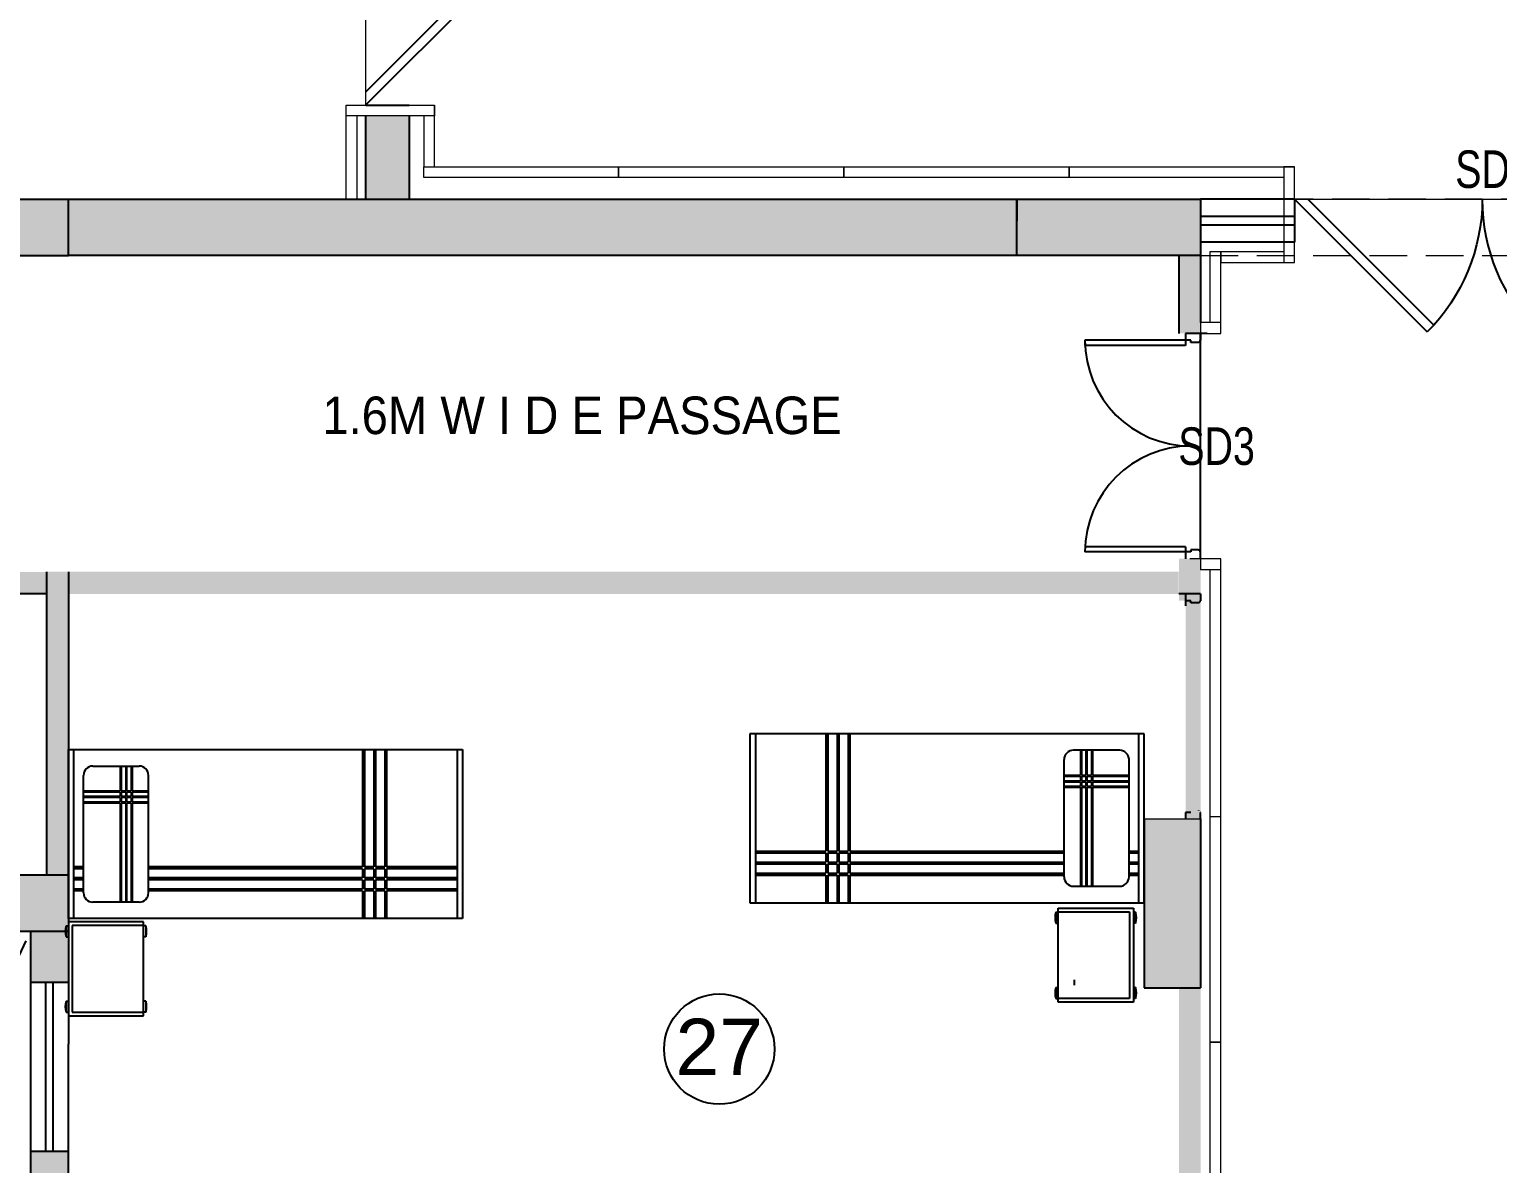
# Model space of a CAD drawing. Extents: x 11034434 to 11724204, y -4674497 to -3911811.
# Drawn here: x 11291213 to 11299033, y -4624148 to -4618108 of the extents above; entities that cross this region are included whole.
import ezdxf

# ---------------------------------------------------------------- set-up
doc = ezdxf.new("R2010")
doc.units = 0
doc.header["$MEASUREMENT"] = 0
for name, pattern in [('CENTER', [0]), ('DASHED2', [0.375, 0.25, -0.125]), ('HIDDEN', [0.375, 0.25, -0.125])]:
    doc.linetypes.add(name, pattern=pattern)
doc.layers.get('0').update_dxf_attribs({"color": 251, "linetype": 'CONTINUOUS'})
doc.layers.add('0.0', color=251, linetype='CONTINUOUS', lineweight=0)
doc.layers.add('WALL PANEL', color=7, linetype='CONTINUOUS', lineweight=15)
for name, color, linetype in [('BEAM', 251, 'CONTINUOUS'), ('HATCH', 251, 'CONTINUOUS'), ('HS', 251, 'CONTINUOUS'), ('SECTION', 251, 'CONTINUOUS')]:
    doc.layers.add(name, color=color, linetype=linetype)
doc.styles.add('ARIAL', font='arial.ttf', dxfattribs={"width": 0.75})
doc.styles.get("Standard").update_dxf_attribs({"font": 'arial.ttf'})

msp = doc.modelspace()

# ---------------------------------------------------------------- hatches: boundary and pattern name
at = {"ltscale": 500}
for points in [[(11286630.7, -4619012), (11297450.7, -4619012), (11297450.7, -4619312), (11286630.7, -4619312)], [(11291305.7, -4621112), (11290005.7, -4621112), (11290005.7, -4620997), (11291420.7, -4620997), (11291420.7, -4622612), (11291305.7, -4622612)], [(11291420.7, -4620996.2), (11291305.7, -4620996.2), (11291305.7, -4622612), (11291420.7, -4622612)], [(11291305.7, -4620996.2), (11297333.8, -4620996.2), (11297333.8, -4621114.8), (11291305.7, -4621114.8)], [(11291305.7, -4621112), (11291305.7, -4621112), (11291305.7, -4620997), (11291420.7, -4620997), (11291420.7, -4622612), (11291305.7, -4622612)], [(11297335.7, -4621150.4), (11297450.7, -4621150.4), (11297451, -4620927), (11297336, -4620927), (11297335.7, -4620927), (11297335.7, -4620927)], [(11297370.7, -4622314.4), (11297450.7, -4622314.4), (11297450.7, -4621150.3), (11297370.7, -4621150.3)], [(11297335.7, -4625277), (11297335.7, -4625842), (11297450.7, -4625842), (11297450.7, -4623212), (11297335.7, -4623212)]]:
    msp.add_hatch(color=256, dxfattribs=at).paths.add_polyline_path(points)
h = msp.add_hatch(color=256, dxfattribs=at)
h.paths.add_polyline_path([(11297450.7, -4619727), (11297335.7, -4619727), (11297335.7, -4619698.4), (11297335.7, -4619727), (11297450.7, -4619727)], flags=17)
h.paths.add_polyline_path([(11297335.7, -4619727), (11297450.7, -4619727), (11297450.7, -4619312), (11297335.7, -4619312)])
at = {"layer": 'HATCH', "ltscale": 500}
h = msp.add_hatch(color=251, dxfattribs=at)
h.dxf.hatch_style = 1
h.paths.add_polyline_path([(11284390.7, -4648802), (11284690.7, -4648802), (11284690.7, -4649702), (11284390.7, -4649702)])
h.paths.add_polyline_path([(11327800.7, -4652667), (11328700.7, -4652667), (11328700.7, -4652967), (11327800.7, -4652967)])
h.paths.add_polyline_path([(11302215.7, -4658732), (11302515.7, -4658732), (11302515.7, -4659632), (11302215.7, -4659632)])
h.paths.add_polyline_path([(11324600.7, -4658732), (11325200.7, -4658732), (11325200.7, -4659032), (11324600.7, -4659032)])
h.paths.add_polyline_path([(11280960.7, -4640612), (11281710.7, -4640612), (11281710.7, -4640912), (11280960.7, -4640912)])
h.paths.add_polyline_path([(11280960.7, -4644142), (11281860.7, -4644142), (11281860.7, -4644442), (11280960.7, -4644442)])
h.paths.add_polyline_path([(11317942.4, -4658632), (11318770.7, -4658632), (11318770.7, -4658932), (11317942.4, -4658932)])
h.paths.add_polyline_path([(11294185.7, -4658032), (11294485.7, -4658032), (11294485.7, -4658932), (11294185.7, -4658932)])
h.paths.add_polyline_path([(11288015.7, -4658182), (11288315.7, -4658182), (11288315.7, -4658932), (11288015.7, -4658932)])
h.paths.add_polyline_path([(11287690.7, -4658957), (11287990.7, -4658957), (11287990.7, -4659707), (11287690.7, -4659707)])
h.paths.add_polyline_path([(11280960.7, -4629742), (11281710.7, -4629742), (11281710.7, -4630042), (11280960.7, -4630042)])
h.paths.add_polyline_path([(11327800.7, -4629742), (11328700.7, -4629742), (11328700.7, -4630042), (11327800.7, -4630042)])
h.paths.add_polyline_path([(11280860.7, -4648802), (11281160.7, -4648802), (11281160.7, -4649702), (11280860.7, -4649702)])
h.paths.add_polyline_path([(11287690.7, -4658182), (11287990.7, -4658182), (11287990.7, -4658932), (11287690.7, -4658932)])
h.paths.add_polyline_path([(11327700.7, -4616012), (11328000.7, -4616012), (11328000.7, -4615033.7), (11327700.7, -4615033.7)])
h.paths.add_polyline_path([(11280960.7, -4637012), (11281710.7, -4637012), (11281710.7, -4637312), (11280960.7, -4637312)])
h.paths.add_polyline_path([(11309415.7, -4658732), (11309715.7, -4658732), (11309715.7, -4659632), (11309415.7, -4659632)])
h.paths.add_polyline_path([(11327800.7, -4609782), (11328700.7, -4609782), (11328700.7, -4610082), (11327800.7, -4610082)])
h.paths.add_polyline_path([(11327800.7, -4626142), (11328700.7, -4626142), (11328700.7, -4626442), (11327800.7, -4626442)])
h.paths.add_polyline_path([(11280960.7, -4633412), (11281710.7, -4633412), (11281710.7, -4633712), (11280960.7, -4633712)])
h.paths.add_polyline_path([(11313015.7, -4652702), (11313315.7, -4652702), (11313315.7, -4653602), (11313015.7, -4653602)])
h.paths.add_polyline_path([(11327800.7, -4633412), (11328700.7, -4633412), (11328700.7, -4633712), (11327800.7, -4633712)])
h.paths.add_polyline_path([(11286005.7, -4619012), (11286305.7, -4619012), (11286305.7, -4619612), (11286005.7, -4619612)])
h.paths.add_polyline_path([(11280960.7, -4619012), (11281860.7, -4619012), (11281860.7, -4619312), (11280960.7, -4619312)])
h.paths.add_polyline_path([(11327800.7, -4619012), (11328600.7, -4619012), (11328600.7, -4619312), (11327800.7, -4619312)])
h.paths.add_polyline_path([(11324600.7, -4647742), (11325299.6, -4647742), (11325299.6, -4648042), (11324600.7, -4648042)])
h.paths.add_polyline_path([(11321770.7, -4658632), (11322598.9, -4658632), (11322598.9, -4658932), (11321770.7, -4658932)])
h.paths.add_polyline_path([(11327800.7, -4640612), (11328700.7, -4640612), (11328700.7, -4640912), (11327800.7, -4640912)])
h.paths.add_polyline_path([(11286005.7, -4615412), (11286305.7, -4615412), (11286305.7, -4616012), (11286005.7, -4616012)])
h.paths.add_polyline_path([(11286330.7, -4615412), (11286630.7, -4615412), (11286630.7, -4616012), (11286330.7, -4616012)])
h.paths.add_polyline_path([(11282340.7, -4615112), (11282640.7, -4615112), (11282640.7, -4616012), (11282340.7, -4616012)])
h.paths.add_polyline_path([(11327800.7, -4658632), (11328700.7, -4658632), (11328700.7, -4658932), (11327800.7, -4658932)])
h.paths.add_polyline_path([(11300450.7, -4607482), (11300750.7, -4607482), (11300750.7, -4608382), (11300450.7, -4608382)])
h.paths.add_polyline_path([(11306480.7, -4607482), (11306780.7, -4607482), (11306780.7, -4608382), (11306480.7, -4608382)])
h.paths.add_polyline_path([(11284390.7, -4658182), (11284690.7, -4658182), (11284690.7, -4658932), (11284390.7, -4658932)])
h.paths.add_polyline_path([(11286330.7, -4619012), (11286630.7, -4619012), (11286630.7, -4619612), (11286330.7, -4619612)])
h.paths.add_polyline_path([(11297150.7, -4607482), (11297450.7, -4607482), (11297450.7, -4608382), (11297150.7, -4608382)])
h.paths.add_polyline_path([(11282340.7, -4609232), (11282640.7, -4609232), (11282640.7, -4609982), (11282340.7, -4609982)])
h.paths.add_polyline_path([(11286005.7, -4622612), (11286305.7, -4622612), (11286305.7, -4623212), (11286005.7, -4623212)])
h.paths.add_polyline_path([(11286330.7, -4623212), (11286630.7, -4623212), (11286630.7, -4622612), (11286330.7, -4622612)])
h.paths.add_polyline_path([(11284390.7, -4643692), (11284690.7, -4643692), (11284690.7, -4644442), (11284390.7, -4644442)])
h.paths.add_polyline_path([(11286005.7, -4609232), (11286305.7, -4609232), (11286305.7, -4609982), (11286005.7, -4609982)])
h.paths.add_polyline_path([(11283940.7, -4658957), (11284690.7, -4658957), (11284690.7, -4659257), (11283940.7, -4659257)])
h.paths.add_polyline_path([(11313015.7, -4658732), (11313315.7, -4658732), (11313315.7, -4659632), (11313015.7, -4659632)])
h.paths.add_polyline_path([(11284390.7, -4652702), (11284690.7, -4652702), (11284690.7, -4653452), (11284390.7, -4653452)])
h.paths.add_polyline_path([(11305815.7, -4658732), (11306115.7, -4658732), (11306115.7, -4659632), (11305815.7, -4659632)])
h.paths.add_polyline_path([(11327800.7, -4622612), (11328700.7, -4622612), (11328700.7, -4622912), (11327800.7, -4622912)])
h.paths.add_polyline_path([(11280960.7, -4626142), (11281710.7, -4626142), (11281710.7, -4626442), (11280960.7, -4626442)])
h.paths.add_polyline_path([(11321770.7, -4658957), (11322370.7, -4658957), (11322370.7, -4659257), (11321770.7, -4659257)])
h.paths.add_polyline_path([(11280685.7, -4658957), (11281435.7, -4658957), (11281435.7, -4659257), (11280685.7, -4659257)])
h.paths.add_polyline_path([(11318170.7, -4658957), (11318770.7, -4658957), (11318770.7, -4659257), (11318170.7, -4659257)])
h.paths.add_polyline_path([(11281860.7, -4622612), (11280960.7, -4622612), (11280960.7, -4622912), (11281860.7, -4622912)])
h.paths.add_polyline_path([(11294185.7, -4652702), (11294485.7, -4652702), (11294485.7, -4653602), (11294185.7, -4653602)])
h.paths.add_polyline_path([(11298615.7, -4658732), (11298915.7, -4658732), (11298915.7, -4659632), (11298615.7, -4659632)])
h.paths.add_polyline_path([(11318470.7, -4652702), (11318770.7, -4652702), (11318770.7, -4653602), (11318470.7, -4653602)])
h.paths.add_polyline_path([(11327800.7, -4644142), (11328700.7, -4644142), (11328700.7, -4644442), (11327800.7, -4644442)])
h.paths.add_polyline_path([(11327800.7, -4649402), (11328778.9, -4649402), (11328778.9, -4649702), (11327800.7, -4649702)])
h.paths.add_polyline_path([(11288760.7, -4609082), (11289060.7, -4609082), (11289060.7, -4609982), (11288760.7, -4609982)])
edge = h.paths.add_edge_path()
edge.add_line((11309265.7, -4609082), (11309265.7, -4609982))
edge.add_line((11321770.7, -4649702), (11322748.9, -4649702))
edge.add_line((11287690.7, -4643692), (11287690.7, -4644442))
edge.add_line((11309565.7, -4616012), (11309565.7, -4615112))
edge.add_line((11287990.7, -4653452), (11287990.7, -4652702))
edge.add_line((11288015.7, -4652702), (11288015.7, -4653452))
h.paths.add_polyline_path([(11306480.7, -4649402), (11307380.7, -4649402), (11307380.7, -4649702), (11306480.7, -4649702)], flags=17)
h.paths.add_polyline_path([(11291120.7, -4648802), (11291420.7, -4648802), (11291420.7, -4649702), (11291120.7, -4649702)], flags=17)
h.paths.add_polyline_path([(11288015.7, -4648952), (11288315.7, -4648952), (11288315.7, -4649702), (11288015.7, -4649702)], flags=17)
h.paths.add_polyline_path([(11288015.7, -4652702), (11288315.7, -4652702), (11288315.7, -4653452), (11288015.7, -4653452)], flags=17)
h.paths.add_polyline_path([(11296472.4, -4649402), (11297450.7, -4649402), (11297450.7, -4649702), (11296472.4, -4649702)], flags=17)
h.paths.add_polyline_path([(11298276.5, -4652702), (11299254.8, -4652702), (11299254.8, -4653002), (11298276.5, -4653002)], flags=17)
h.paths.add_polyline_path([(11311840.7, -4649402), (11312740.7, -4649402), (11312740.7, -4649702), (11311840.7, -4649702)], flags=17)
h.paths.add_polyline_path([(11300450.7, -4649402), (11301428.9, -4649402), (11301428.9, -4649702), (11300450.7, -4649702)], flags=17)
h.paths.add_polyline_path([(11317870.7, -4649402), (11318770.7, -4649402), (11318770.7, -4649702), (11317870.7, -4649702)], flags=17)
h.paths.add_polyline_path([(11287690.7, -4648952), (11287990.7, -4648952), (11287990.7, -4649702), (11287690.7, -4649702)], flags=17)
h.paths.add_polyline_path([(11287690.7, -4652702), (11287990.7, -4652702), (11287990.7, -4653452), (11287690.7, -4653452)], flags=17)
h.paths.add_polyline_path([(11311840.7, -4622612), (11312740.7, -4622612), (11312740.7, -4622912), (11311840.7, -4622912)], flags=17)
h.paths.add_polyline_path([(11306480.7, -4615412), (11306780.7, -4615412), (11306780.7, -4616012), (11306480.7, -4616012)], flags=16)
h.paths.add_polyline_path([(11306480.7, -4629742), (11307380.7, -4629742), (11307380.7, -4630042), (11306480.7, -4630042)], flags=17)
h.paths.add_polyline_path([(11303250.7, -4613552), (11303850.7, -4613552), (11303850.7, -4613852), (11303250.7, -4613852)], flags=17)
h.paths.add_polyline_path([(11303250.7, -4615712), (11303850.7, -4615712), (11303850.7, -4616012), (11303250.7, -4616012)], flags=16)
h.paths.add_polyline_path([(11311840.7, -4644142), (11312740.7, -4644142), (11312740.7, -4644442), (11311840.7, -4644442)], flags=17)
h.paths.add_polyline_path([(11287690.7, -4643692), (11287990.7, -4643692), (11287990.7, -4644442), (11287690.7, -4644442)], flags=17)
h.paths.add_polyline_path([(11297450.7, -4633712), (11296550.7, -4633712), (11296550.7, -4633412), (11297450.7, -4633412)], flags=17)
h.paths.add_polyline_path([(11290520.7, -4640612), (11291420.7, -4640612), (11291420.7, -4640912), (11290520.7, -4640912)], flags=17)
h.paths.add_polyline_path([(11297150.7, -4643842), (11297450.7, -4643842), (11297450.7, -4644742), (11297150.7, -4644742)], flags=17)
h.paths.add_polyline_path([(11290520.7, -4644142), (11291420.7, -4644142), (11291420.7, -4644442), (11290520.7, -4644442)], flags=17)
h.paths.add_polyline_path([(11306480.7, -4640612), (11307380.7, -4640612), (11307380.7, -4640912), (11306480.7, -4640912)], flags=17)
h.paths.add_polyline_path([(11288015.7, -4643692), (11288315.7, -4643692), (11288315.7, -4644442), (11288015.7, -4644442)], flags=17)
h.paths.add_polyline_path([(11290520.7, -4637012), (11291420.7, -4637012), (11291420.7, -4637312), (11290520.7, -4637312)], flags=17)
h.paths.add_polyline_path([(11311840.7, -4626142), (11312740.7, -4626142), (11312740.7, -4626442), (11311840.7, -4626442)], flags=17)
h.paths.add_polyline_path([(11311840.7, -4637012), (11312740.7, -4637012), (11312740.7, -4637312), (11311840.7, -4637312)], flags=17)
h.paths.add_polyline_path([(11311840.7, -4633412), (11312740.7, -4633412), (11312740.7, -4633712), (11311840.7, -4633712)], flags=17)
h.paths.add_polyline_path([(11315340.7, -4647742), (11315940.7, -4647742), (11315940.7, -4648042), (11315340.7, -4648042)], flags=17)
h.paths.add_polyline_path([(11321770.7, -4629742), (11322670.7, -4629742), (11322670.7, -4630042), (11321770.7, -4630042)], flags=17)
h.paths.add_polyline_path([(11317870.7, -4629742), (11318770.7, -4629742), (11318770.7, -4630042), (11317870.7, -4630042)], flags=17)
h.paths.add_polyline_path([(11300450.7, -4636712), (11300750.7, -4636712), (11300750.7, -4637612), (11300450.7, -4637612)], flags=17)
h.paths.add_polyline_path([(11306480.7, -4637012), (11307380.7, -4637012), (11307380.7, -4637312), (11306480.7, -4637312)], flags=17)
h.paths.add_polyline_path([(11321770.7, -4649402), (11322748.9, -4649402), (11322748.9, -4649702), (11321770.7, -4649702)], flags=17)
h.paths.add_polyline_path([(11297150.7, -4636712), (11297450.7, -4636712), (11297450.7, -4637612), (11297150.7, -4637612)], flags=17)
h.paths.add_polyline_path([(11318470.7, -4636712), (11318770.7, -4636712), (11318770.7, -4637612), (11318470.7, -4637612)], flags=17)
h.paths.add_polyline_path([(11300450.7, -4629742), (11301350.7, -4629742), (11301350.7, -4630042), (11300450.7, -4630042)], flags=17)
h.paths.add_polyline_path([(11313568.2, -4615712), (11314468.2, -4615712), (11314468.2, -4616012), (11313568.2, -4616012)], flags=17)
h.paths.add_polyline_path([(11317870.7, -4615712), (11318770.7, -4615712), (11318770.7, -4616012), (11317870.7, -4616012)], flags=17)
h.paths.add_polyline_path([(11321770.7, -4615712), (11322670.7, -4615712), (11322670.7, -4616012), (11321770.7, -4616012)], flags=17)
h.paths.add_polyline_path([(11306480.7, -4633412), (11307380.7, -4633412), (11307380.7, -4633712), (11306480.7, -4633712)], flags=17)
h.paths.add_polyline_path([(11300450.7, -4633412), (11301350.7, -4633412), (11301350.7, -4633712), (11300450.7, -4633712)], flags=17)
h.paths.add_polyline_path([(11294020.7, -4647742), (11294620.7, -4647742), (11294620.7, -4648042), (11294020.7, -4648042)], flags=17)
h.paths.add_polyline_path([(11306480.7, -4622612), (11307380.7, -4622612), (11307380.7, -4622912), (11306480.7, -4622912)], flags=17)
h.paths.add_polyline_path([(11290520.7, -4633412), (11291420.7, -4633412), (11291420.7, -4633712), (11290520.7, -4633712)], flags=17)
h.paths.add_polyline_path([(11321770.7, -4633412), (11322670.7, -4633412), (11322670.7, -4633712), (11321770.7, -4633712)], flags=17)
h.paths.add_polyline_path([(11317870.7, -4633412), (11318770.7, -4633412), (11318770.7, -4633712), (11317870.7, -4633712)], flags=17)
h.paths.add_polyline_path([(11321770.7, -4636712), (11322070.7, -4636712), (11322070.7, -4637612), (11321770.7, -4637612)], flags=17)
h.paths.add_polyline_path([(11300450.7, -4640312), (11300750.7, -4640312), (11300750.7, -4641212), (11300450.7, -4641212)], flags=17)
h.paths.add_polyline_path([(11321770.7, -4643842), (11322070.7, -4643842), (11322070.7, -4644742), (11321770.7, -4644742)], flags=17)
h.paths.add_polyline_path([(11306480.7, -4626142), (11307380.7, -4626142), (11307380.7, -4626442), (11306480.7, -4626442)], flags=17)
h.paths.add_polyline_path([(11318470.7, -4625842), (11318770.7, -4625842), (11318770.7, -4626742), (11318470.7, -4626742)], flags=17)
h.paths.add_polyline_path([(11321770.7, -4625842), (11322070.7, -4625842), (11322070.7, -4626742), (11321770.7, -4626742)], flags=17)
h.paths.add_polyline_path([(11296550.7, -4629742), (11297450.7, -4629742), (11297450.7, -4630042), (11296550.7, -4630042)], flags=17)
h.paths.add_polyline_path([(11311645.4, -4629741.8), (11312740.7, -4629742), (11312740.7, -4630042), (11311645.4, -4630041.8)], flags=17)
h.paths.add_polyline_path([(11290520.7, -4629742), (11291420.7, -4629742), (11291420.7, -4630042), (11290520.7, -4630042)], flags=17)
h.paths.add_polyline_path([(11305476.5, -4652702), (11306454.8, -4652702), (11306454.8, -4653002), (11305476.5, -4653002)], flags=17)
h.paths.add_polyline_path([(11297150.7, -4640312), (11297450.7, -4640312), (11297450.7, -4641212), (11297150.7, -4641212)], flags=17)
h.paths.add_polyline_path([(11293005.7, -4609982), (11293305.7, -4609982), (11293305.7, -4609182), (11293005.7, -4609182)], flags=17)
h.paths.add_polyline_path([(11321770.7, -4622312), (11322070.7, -4622312), (11322070.7, -4623212), (11321770.7, -4623212)], flags=17)
h.paths.add_polyline_path([(11297150.7, -4612952), (11297450.7, -4612952), (11297450.7, -4613852), (11297150.7, -4613852)], flags=17)
h.paths.add_polyline_path([(11311840.7, -4619012), (11312740.7, -4619012), (11312740.7, -4619312), (11311840.7, -4619312)], flags=17)
h.paths.add_polyline_path([(11306480.7, -4612952), (11306780.7, -4612952), (11306780.7, -4613852), (11306480.7, -4613852)], flags=17)
h.paths.add_polyline_path([(11293005.7, -4615112), (11293305.7, -4615112), (11293305.7, -4616012), (11293005.7, -4616012)], flags=17)
h.paths.add_polyline_path([(11309265.7, -4615112), (11309565.7, -4615112), (11309565.7, -4616012), (11309265.7, -4616012)], flags=16)
h.paths.add_polyline_path([(11290520.7, -4619012), (11291420.7, -4619012), (11291420.7, -4619312), (11290520.7, -4619312)], flags=17)
h.paths.add_polyline_path([(11300450.7, -4619012), (11301095.7, -4619012), (11301095.7, -4619312), (11300450.7, -4619312)], flags=17)
h.paths.add_polyline_path([(11288760.7, -4615112), (11289060.7, -4615112), (11289060.7, -4616012), (11288760.7, -4616012)], flags=17)
h.paths.add_polyline_path([(11318470.7, -4609082), (11318770.7, -4609082), (11318770.7, -4609982), (11318470.7, -4609982)], flags=17)
h.paths.add_polyline_path([(11297150.7, -4615112), (11297450.7, -4615112), (11297450.7, -4616012), (11297150.7, -4616012)], flags=17)
h.paths.add_polyline_path([(11313868.2, -4609082), (11314168.2, -4609082), (11314168.2, -4609982), (11313868.2, -4609982)], flags=17)
h.paths.add_polyline_path([(11321770.7, -4619012), (11322670.7, -4619012), (11322670.7, -4619312), (11321770.7, -4619312)], flags=17)
h.paths.add_polyline_path([(11297150.7, -4625842), (11297450.7, -4625842), (11297450.7, -4626742), (11297150.7, -4626742)], flags=17)
h.paths.add_polyline_path([(11290520.7, -4622612), (11291420.7, -4622612), (11291420.7, -4622912), (11290520.7, -4622912)], flags=17)
h.paths.add_polyline_path([(11309265.7, -4609082), (11309565.7, -4609082), (11309565.7, -4609982), (11309265.7, -4609982)], flags=17)
h.paths.add_polyline_path([(11317870.7, -4619012), (11318770.7, -4619012), (11318770.7, -4619312), (11317870.7, -4619312)], flags=17)
h.paths.add_polyline_path([(11321770.7, -4609082), (11322070.7, -4609082), (11322070.7, -4609982), (11321770.7, -4609982)], flags=17)
h.paths.add_polyline_path([(11309076.5, -4652702), (11310054.8, -4652702), (11310054.8, -4653002), (11309076.5, -4653002)], flags=17)
h.paths.add_polyline_path([(11306480.7, -4619012), (11307380.7, -4619012), (11307380.7, -4619312), (11306480.7, -4619312)], flags=17)
h.paths.add_polyline_path([(11306480.7, -4644142), (11307380.7, -4644142), (11307380.7, -4644442), (11306480.7, -4644442)], flags=17)
h.paths.add_polyline_path([(11300450.7, -4622312), (11300750.7, -4622312), (11300750.7, -4623212), (11300450.7, -4623212)], flags=17)
h.paths.add_polyline_path([(11311840.7, -4640612), (11312740.7, -4640612), (11312740.7, -4640912), (11311840.7, -4640912)], flags=17)
h.paths.add_polyline_path([(11297150.7, -4623212), (11297450.7, -4623212), (11297450.7, -4622314.4), (11297150.7, -4622314.4)], flags=17)
h.paths.add_polyline_path([(11318470.7, -4640312), (11318770.7, -4640312), (11318770.7, -4641212), (11318470.7, -4641212)], flags=17)
h.paths.add_polyline_path([(11300450.7, -4643842), (11300750.7, -4643842), (11300750.7, -4644742), (11300450.7, -4644742)], flags=17)
h.paths.add_polyline_path([(11321770.7, -4640312), (11322070.7, -4640312), (11322070.7, -4641212), (11321770.7, -4641212)], flags=17)
h.paths.add_polyline_path([(11296472.4, -4619012), (11297450.7, -4619012), (11297450.7, -4619312), (11296472.4, -4619312)], flags=17)
h.paths.add_polyline_path([(11318470.7, -4643842), (11318770.7, -4643842), (11318770.7, -4644742), (11318470.7, -4644742)], flags=17)
h.paths.add_polyline_path([(11300450.7, -4625842), (11300750.7, -4625842), (11300750.7, -4626742), (11300450.7, -4626742)], flags=17)
h.paths.add_polyline_path([(11290520.7, -4626142), (11291420.7, -4626142), (11291420.7, -4626442), (11290520.7, -4626442)], flags=17)
h.paths.add_polyline_path([(11318470.7, -4622312), (11318770.7, -4622312), (11318770.7, -4623212), (11318470.7, -4623212)], flags=17)
h.paths.add_polyline_path([(11322070.7, -4652759.1), (11321770.7, -4652759.1), (11321770.7, -4653680.2), (11322070.7, -4653680.2)])
at = {"layer": 'HS', "linetype": 'CENTER', "ltscale": 500, "true_color": 0x636466}
h = msp.add_hatch(color=251, dxfattribs=at)
h.dxf.hatch_style = 1
h.paths.add_polyline_path([(11293005.7, -4616012), (11293005.7, -4616454.8), (11293235.7, -4616454.8), (11293235.7, -4616012), (11293005.7, -4616012)])
h.paths.add_polyline_path([(11293235.7, -4618569.1), (11293005.7, -4618569.1), (11293005.7, -4619012), (11293235.7, -4619012), (11293235.7, -4618569.1)])
at = {"layer": 'HS', "lineweight": -3, "ltscale": 500}
h = msp.add_hatch(color=256, dxfattribs=at)
h.dxf.hatch_style = 1
h.paths.add_polyline_path([(11291220.7, -4628403), (11291420.7, -4628403), (11291420.7, -4627651), (11291220.7, -4627651)])
h.paths.add_polyline_path([(11291420.7, -4625725.5), (11291420.7, -4624083.5), (11291220.7, -4624083.5), (11291220.7, -4625725.5)])
h.paths.add_polyline_path([(11291220.7, -4629742), (11291220.7, -4629303), (11291420.7, -4629303), (11291420.7, -4629742)])
h.paths.add_polyline_path([(11291220.7, -4626142), (11291220.7, -4625725.5), (11291420.7, -4625725.5), (11291420.7, -4626142)])
h.paths.add_polyline_path([(11291220.7, -4626442), (11291220.7, -4627651), (11291420.7, -4627651), (11291420.7, -4626442)])
h.paths.add_polyline_path([(11291220.7, -4622912), (11291220.7, -4623183.5), (11291420.7, -4623183.5), (11291420.7, -4622912)])

# ---------------------------------------------------------------- linework, layer by layer
at = {"lineweight": 25}
for p, q in [((11293004.8, -4618440.4), (11293674.8, -4617770.4)), ((11293003.9, -4618512), (11293711, -4617804.9)), ((11286330.7, -4619012), (11296472.4, -4619012)), ((11291420.7, -4619312), (11291420.7, -4619012)), ((11296472.4, -4619012), (11296472.4, -4619127)), ((11297950.7, -4619012), (11297450.7, -4619012)), ((11297950.7, -4619012), (11297950.7, -4619242)), ((11297950.7, -4619012), (11298657.8, -4619719.1)), ((11298022.2, -4619012.8), (11298692.2, -4619682.8)), ((11297950.7, -4619104), (11297450.7, -4619104)), ((11297950.7, -4619150), (11297450.7, -4619150)), ((11297950.7, -4619242), (11297450.7, -4619242)), ((11286630.7, -4619312), (11291420.7, -4619312)), ((11297335.7, -4619312), (11297335.7, -4619727)), ((11297450.7, -4619312), (11297450.7, -4619669.8)), ((11297485.7, -4619727), (11297370.7, -4619727)), ((11297370.7, -4619727), (11297370.7, -4619791)), ((11297450.7, -4619727), (11297450.7, -4619763)), ((11297450.7, -4620927), (11297450.7, -4619727)), ((11297398.7, -4619763), (11296834.7, -4619763)), ((11296834.7, -4619763), (11296834.7, -4619791)), ((11297370.7, -4619791), (11296834.7, -4619791)), ((11297398.7, -4619775), (11297398.7, -4619763)), ((11297438.7, -4619775), (11297398.7, -4619775)), ((11297438.7, -4619775), (11297438.7, -4619773)), ((11297450.7, -4619763), (11297448.7, -4619763)), ((11297370.7, -4620863), (11296834.7, -4620863)), ((11297398.7, -4620891), (11296834.7, -4620891)), ((11297370.7, -4620863), (11297370.7, -4620927)), ((11297398.7, -4620879), (11297398.7, -4620891)), ((11297438.7, -4620879), (11297398.7, -4620879)), ((11297438.7, -4620879), (11297438.7, -4620881)), ((11297450.7, -4620891), (11297448.7, -4620891)), ((11297450.7, -4620927), (11297450.7, -4620891)), ((11291305.7, -4622612), (11291305.7, -4620996.2)), ((11291420.7, -4620996.2), (11291420.7, -4623512)), ((11289997.1, -4621113.5), (11291305.7, -4621112)), ((11297450.7, -4621114.4), (11297335.7, -4621114.4)), ((11297370.7, -4621114.4), (11297370.7, -4621178.4)), ((11297398.7, -4621150.4), (11297370.7, -4621150.4)), ((11297398.7, -4621162.4), (11297398.7, -4621150.4)), ((11297450.7, -4621150.4), (11297448.7, -4621150.4)), ((11297450.7, -4621114.4), (11297450.7, -4621150.4)), ((11297438.7, -4621162.4), (11297398.7, -4621162.4)), ((11297438.7, -4621162.4), (11297438.7, -4621160.4)), ((11297150.7, -4621859), (11295050.7, -4621859)), ((11295050.7, -4621859), (11295050.7, -4622759)), ((11295080.2, -4621859), (11295080.2, -4622759)), ((11297121.1, -4622759), (11297121.1, -4621859)), ((11297150.7, -4622759), (11297150.7, -4621859)), ((11291420.7, -4621943.4), (11293520.7, -4621943.4)), ((11291420.7, -4622843.4), (11291420.7, -4621943.4)), ((11291450.2, -4622843.4), (11291450.2, -4621943.4)), ((11293491.1, -4621943.4), (11293491.1, -4622843.4)), ((11293520.7, -4621943.4), (11293520.7, -4622843.4)), ((11296723.8, -4622621.7), (11296723.8, -4621996.3)), ((11297020.4, -4621947.1), (11296773, -4621947.1)), ((11297069.6, -4622621.7), (11297069.6, -4621996.3)), ((11291501.7, -4622706.1), (11291501.7, -4622080.7)), ((11291550.9, -4622031.5), (11291798.3, -4622031.5)), ((11291847.5, -4622706.1), (11291847.5, -4622080.7)), ((11297398.7, -4622278.4), (11297370.7, -4622278.4)), ((11297370.7, -4622278.4), (11297370.7, -4622314.4)), ((11297438.7, -4622266.4), (11297438.7, -4622268.4)), ((11297450.7, -4622278.4), (11297448.7, -4622278.4)), ((11297450.7, -4622314.4), (11297450.7, -4622278.4)), ((11291420.7, -4622612), (11288675.7, -4622612)), ((11296773, -4622670.9), (11297020.4, -4622670.9)), ((11291798.3, -4622755.3), (11291550.9, -4622755.3)), ((11295050.7, -4622759), (11297150.7, -4622759)), ((11296692.6, -4623287.8), (11296692.6, -4622787.8)), ((11296692.6, -4622787.8), (11297092.6, -4622787.8)), ((11297092.6, -4622787.8), (11297092.6, -4623287.8)), ((11293520.7, -4622843.4), (11291420.7, -4622843.4)), ((11291820.7, -4622860.9), (11291420.7, -4622860.9)), ((11291420.7, -4622860.9), (11291420.7, -4623360.9)), ((11291820.7, -4623360.9), (11291820.7, -4622860.9)), ((11296680.4, -4622808.9), (11296692.6, -4622808.9)), ((11296680.4, -4622808.9), (11296680.4, -4622868)), ((11296680.4, -4622868), (11296692.6, -4622868)), ((11296692.6, -4622807.5), (11297072.9, -4622807.5)), ((11297072.9, -4622807.5), (11297072.9, -4623268.1)), ((11297104.7, -4622808.9), (11297092.6, -4622808.9)), ((11297104.7, -4622868), (11297092.6, -4622868)), ((11297104.7, -4622808.9), (11297104.7, -4622868)), ((11291420.7, -4622912), (11289062.1, -4622912)), ((11291220.7, -4626142), (11291220.7, -4622912)), ((11291408.5, -4622881.9), (11291408.5, -4622941)), ((11291408.5, -4622881.9), (11291420.7, -4622881.9)), ((11291408.5, -4622941), (11291420.7, -4622941)), ((11291440.4, -4622880.6), (11291440.4, -4623341.2)), ((11291820.7, -4622880.6), (11291440.4, -4622880.6)), ((11291832.8, -4622881.9), (11291820.7, -4622881.9)), ((11291832.8, -4622941), (11291820.7, -4622941)), ((11291832.8, -4622881.9), (11291832.8, -4622941)), ((11291300.7, -4624048.5), (11291300.7, -4623183.5)), ((11291340.7, -4624048.5), (11291340.7, -4623183.5)), ((11296776.6, -4623170.2), (11296776.6, -4623198.2)), ((11296680.4, -4623209.9), (11296692.6, -4623209.9)), ((11296680.4, -4623209.9), (11296680.4, -4623269)), ((11297104.7, -4623209.9), (11297092.6, -4623209.9)), ((11297104.7, -4623209.9), (11297104.7, -4623269)), ((11291408.5, -4623283), (11291408.5, -4623342.1)), ((11291408.5, -4623283), (11291420.7, -4623283)), ((11291408.5, -4623342.1), (11291420.7, -4623342.1)), ((11291440.4, -4623341.2), (11291820.7, -4623341.2)), ((11291832.8, -4623283), (11291820.7, -4623283)), ((11291832.8, -4623342.1), (11291820.7, -4623342.1)), ((11291832.8, -4623283), (11291832.8, -4623342.1)), ((11296680.4, -4623269), (11296692.6, -4623269)), ((11297072.9, -4623268.1), (11296692.6, -4623268.1)), ((11297092.6, -4623287.8), (11296692.6, -4623287.8)), ((11297104.7, -4623269), (11297092.6, -4623269)), ((11291420.7, -4623360.9), (11291820.7, -4623360.9)), ((11291420.7, -4624048.5), (11291420.7, -4623536)), ((11291300.7, -4624083.5), (11291300.7, -4624048.5)), ((11291340.7, -4624083.5), (11291340.7, -4624048.5))]:
    msp.add_line(p, q, dxfattribs=at)
at = {"lineweight": 25, "ltscale": 500}
for p, q in [((11293005.7, -4618512), (11293235.7, -4618512)), ((11296472.4, -4619312), (11296472.4, -4619012)), ((11296472.4, -4619012), (11297450.7, -4619012)), ((11297450.7, -4619012), (11297450.7, -4619312)), ((11297450.7, -4619312), (11291420.7, -4619312)), ((11297150.7, -4622312), (11297150.7, -4623212)), ((11297450.7, -4622312), (11297450.7, -4623212)), ((11291420.7, -4623183.5), (11291220.7, -4623183.5)), ((11297150.7, -4623212), (11297450.7, -4623212)), ((11291420.7, -4626142), (11291420.7, -4623512)), ((11291420.7, -4624083.5), (11291220.7, -4624083.5))]:
    msp.add_line(p, q, dxfattribs=at)
at = {"lineweight": 25, "ltscale": 0.75}
for p, q in [((11295455.5, -4621859), (11295455.5, -4622483.4)), ((11295465.4, -4621859), (11295465.4, -4622483.4)), ((11295514.6, -4621859), (11295514.6, -4622483.4)), ((11295524.4, -4621859), (11295524.4, -4622483.4)), ((11295573.7, -4621859), (11295573.7, -4622483.4)), ((11295583.5, -4621859), (11295583.5, -4622483.4)), ((11292987.8, -4621943.4), (11292987.8, -4622567.8)), ((11292997.7, -4621943.4), (11292997.7, -4622567.8)), ((11293046.9, -4621943.4), (11293046.9, -4622567.8)), ((11293056.7, -4621943.4), (11293056.7, -4622567.8)), ((11293105.9, -4621943.4), (11293105.9, -4622567.8)), ((11293115.8, -4621943.4), (11293115.8, -4622567.8)), ((11296810.7, -4621947.1), (11296810.7, -4622079.9)), ((11296815.6, -4621947.1), (11296815.6, -4622079.9)), ((11296840.2, -4621947.1), (11296840.2, -4622079.9)), ((11296845.1, -4621947.1), (11296845.1, -4622079.9)), ((11296869.7, -4621947.1), (11296869.7, -4622079.9)), ((11296874.6, -4621947.1), (11296874.6, -4622079.9)), ((11291696.7, -4622031.5), (11291696.7, -4622164.3)), ((11291701.6, -4622031.5), (11291701.6, -4622164.3)), ((11291726.2, -4622031.5), (11291726.2, -4622164.3)), ((11291731.1, -4622031.5), (11291731.1, -4622164.3)), ((11291755.7, -4622031.5), (11291755.7, -4622164.3)), ((11291760.7, -4622031.5), (11291760.7, -4622164.3)), ((11296723.8, -4622079.9), (11296810.7, -4622079.9)), ((11296723.8, -4622084.8), (11296810.7, -4622084.8)), ((11296810.7, -4622084.8), (11296810.7, -4622109.4)), ((11296815.6, -4622079.9), (11296840.2, -4622079.9)), ((11296815.6, -4622084.8), (11296840.2, -4622084.8)), ((11296815.6, -4622084.8), (11296815.6, -4622109.4)), ((11296840.2, -4622084.8), (11296840.2, -4622109.4)), ((11296845.1, -4622079.9), (11296869.7, -4622079.9)), ((11296845.1, -4622084.8), (11296869.7, -4622084.8)), ((11296845.1, -4622084.8), (11296845.1, -4622109.4)), ((11296869.7, -4622084.8), (11296869.7, -4622109.4)), ((11296874.6, -4622079.9), (11297069.6, -4622079.9)), ((11296874.6, -4622084.8), (11297069.6, -4622084.8)), ((11296874.6, -4622084.8), (11296874.6, -4622109.4)), ((11291696.7, -4622164.3), (11291501.7, -4622164.3)), ((11291696.7, -4622169.2), (11291501.7, -4622169.2)), ((11291696.7, -4622169.2), (11291696.7, -4622193.8)), ((11291726.2, -4622164.3), (11291701.6, -4622164.3)), ((11291726.2, -4622169.2), (11291701.6, -4622169.2)), ((11291701.6, -4622169.2), (11291701.6, -4622193.8)), ((11291726.2, -4622169.2), (11291726.2, -4622193.8)), ((11291755.7, -4622164.3), (11291731.1, -4622164.3)), ((11291755.7, -4622169.2), (11291731.1, -4622169.2)), ((11291731.1, -4622169.2), (11291731.1, -4622193.8)), ((11291755.7, -4622169.2), (11291755.7, -4622193.8)), ((11291847.5, -4622164.3), (11291760.7, -4622164.3)), ((11291760.7, -4622169.2), (11291760.7, -4622193.8)), ((11291847.5, -4622169.2), (11291760.7, -4622169.2)), ((11296723.8, -4622109.4), (11296810.7, -4622109.4)), ((11296723.8, -4622114.3), (11296810.7, -4622114.3)), ((11296723.8, -4622138.9), (11296810.7, -4622138.9)), ((11296723.8, -4622143.9), (11296810.7, -4622143.9)), ((11296810.7, -4622114.3), (11296810.7, -4622138.9)), ((11296810.7, -4622143.9), (11296810.7, -4622670.9)), ((11296815.6, -4622109.4), (11296840.2, -4622109.4)), ((11296815.6, -4622114.3), (11296815.6, -4622138.9)), ((11296815.6, -4622114.3), (11296840.2, -4622114.3)), ((11296815.6, -4622138.9), (11296840.2, -4622138.9)), ((11296815.6, -4622143.9), (11296815.6, -4622670.9)), ((11296815.6, -4622143.9), (11296840.2, -4622143.9)), ((11296840.2, -4622114.3), (11296840.2, -4622138.9)), ((11296840.2, -4622143.9), (11296840.2, -4622670.9)), ((11296845.1, -4622109.4), (11296869.7, -4622109.4)), ((11296845.1, -4622114.3), (11296845.1, -4622138.9)), ((11296845.1, -4622114.3), (11296869.7, -4622114.3)), ((11296845.1, -4622138.9), (11296869.7, -4622138.9)), ((11296845.1, -4622143.9), (11296845.1, -4622670.9)), ((11296845.1, -4622143.9), (11296869.7, -4622143.9)), ((11296869.7, -4622114.3), (11296869.7, -4622138.9)), ((11296869.7, -4622143.9), (11296869.7, -4622670.9)), ((11296874.6, -4622109.4), (11297069.6, -4622109.4)), ((11296874.6, -4622114.3), (11297069.6, -4622114.3)), ((11296874.6, -4622114.3), (11296874.6, -4622138.9)), ((11296874.6, -4622138.9), (11297069.6, -4622138.9)), ((11296874.6, -4622143.9), (11297069.6, -4622143.9)), ((11296874.6, -4622143.9), (11296874.6, -4622670.9)), ((11291696.7, -4622193.8), (11291501.7, -4622193.8)), ((11291696.7, -4622198.7), (11291501.7, -4622198.7)), ((11291696.7, -4622223.3), (11291501.7, -4622223.3)), ((11291696.7, -4622228.2), (11291501.7, -4622228.2)), ((11291696.7, -4622198.7), (11291696.7, -4622223.3)), ((11291696.7, -4622228.2), (11291696.7, -4622755.3)), ((11291726.2, -4622193.8), (11291701.6, -4622193.8)), ((11291726.2, -4622198.7), (11291701.6, -4622198.7)), ((11291701.6, -4622198.7), (11291701.6, -4622223.3)), ((11291726.2, -4622223.3), (11291701.6, -4622223.3)), ((11291726.2, -4622228.2), (11291701.6, -4622228.2)), ((11291701.6, -4622228.2), (11291701.6, -4622755.3)), ((11291726.2, -4622198.7), (11291726.2, -4622223.3)), ((11291726.2, -4622228.2), (11291726.2, -4622755.3)), ((11291755.7, -4622193.8), (11291731.1, -4622193.8)), ((11291731.1, -4622198.7), (11291731.1, -4622223.3)), ((11291755.7, -4622198.7), (11291731.1, -4622198.7)), ((11291755.7, -4622223.3), (11291731.1, -4622223.3)), ((11291731.1, -4622228.2), (11291731.1, -4622755.3)), ((11291755.7, -4622228.2), (11291731.1, -4622228.2)), ((11291755.7, -4622198.7), (11291755.7, -4622223.3)), ((11291755.7, -4622228.2), (11291755.7, -4622755.3)), ((11291847.5, -4622193.8), (11291760.7, -4622193.8)), ((11291760.7, -4622198.7), (11291760.7, -4622223.3)), ((11291847.5, -4622198.7), (11291760.7, -4622198.7)), ((11291847.5, -4622223.3), (11291760.7, -4622223.3)), ((11291847.5, -4622228.2), (11291760.7, -4622228.2)), ((11291760.7, -4622228.2), (11291760.7, -4622755.3)), ((11295080.2, -4622483.4), (11295455.5, -4622483.4)), ((11295080.2, -4622493.3), (11295455.5, -4622493.3)), ((11295080.2, -4622542.5), (11295455.5, -4622542.5)), ((11295080.2, -4622552.3), (11295455.5, -4622552.3)), ((11295455.5, -4622493.3), (11295455.5, -4622542.5)), ((11295455.5, -4622552.3), (11295455.5, -4622601.5)), ((11295465.4, -4622483.4), (11295514.6, -4622483.4)), ((11295465.4, -4622493.3), (11295514.6, -4622493.3)), ((11295465.4, -4622493.3), (11295465.4, -4622542.5)), ((11295465.4, -4622542.5), (11295514.6, -4622542.5)), ((11295465.4, -4622552.3), (11295514.6, -4622552.3)), ((11295465.4, -4622552.3), (11295465.4, -4622601.5)), ((11295514.6, -4622493.3), (11295514.6, -4622542.5)), ((11295514.6, -4622552.3), (11295514.6, -4622601.5)), ((11295524.4, -4622483.4), (11295573.7, -4622483.4)), ((11295524.4, -4622493.3), (11295573.7, -4622493.3)), ((11295524.4, -4622493.3), (11295524.4, -4622542.5)), ((11295524.4, -4622542.5), (11295573.7, -4622542.5)), ((11295524.4, -4622552.3), (11295573.7, -4622552.3)), ((11295524.4, -4622552.3), (11295524.4, -4622601.5)), ((11295573.7, -4622493.3), (11295573.7, -4622542.5)), ((11295573.7, -4622552.3), (11295573.7, -4622601.5)), ((11295583.5, -4622483.4), (11296723.8, -4622483.4)), ((11295583.5, -4622493.3), (11296723.8, -4622493.3)), ((11295583.5, -4622493.3), (11295583.5, -4622542.5)), ((11295583.5, -4622542.5), (11296723.8, -4622542.5)), ((11295583.5, -4622552.3), (11296723.8, -4622552.3)), ((11295583.5, -4622552.3), (11295583.5, -4622601.5)), ((11297069.6, -4622483.4), (11297121.1, -4622483.4)), ((11297069.6, -4622493.3), (11297121.1, -4622493.3)), ((11297069.6, -4622542.5), (11297121.1, -4622542.5)), ((11297069.6, -4622552.3), (11297121.1, -4622552.3)), ((11291501.7, -4622567.8), (11291450.2, -4622567.8)), ((11291501.7, -4622577.6), (11291450.2, -4622577.6)), ((11291501.7, -4622626.8), (11291450.2, -4622626.8)), ((11291501.7, -4622636.7), (11291450.2, -4622636.7)), ((11292987.8, -4622567.8), (11291847.5, -4622567.8)), ((11292987.8, -4622577.6), (11291847.5, -4622577.6)), ((11292987.8, -4622626.8), (11291847.5, -4622626.8)), ((11292987.8, -4622636.7), (11291847.5, -4622636.7)), ((11292987.8, -4622577.6), (11292987.8, -4622626.8)), ((11292987.8, -4622636.7), (11292987.8, -4622685.9)), ((11293046.9, -4622567.8), (11292997.7, -4622567.8)), ((11293046.9, -4622577.6), (11292997.7, -4622577.6)), ((11292997.7, -4622577.6), (11292997.7, -4622626.8)), ((11293046.9, -4622626.8), (11292997.7, -4622626.8)), ((11293046.9, -4622636.7), (11292997.7, -4622636.7)), ((11292997.7, -4622636.7), (11292997.7, -4622685.9)), ((11293046.9, -4622577.6), (11293046.9, -4622626.8)), ((11293046.9, -4622636.7), (11293046.9, -4622685.9)), ((11293105.9, -4622567.8), (11293056.7, -4622567.8)), ((11293105.9, -4622577.6), (11293056.7, -4622577.6)), ((11293056.7, -4622577.6), (11293056.7, -4622626.8)), ((11293105.9, -4622626.8), (11293056.7, -4622626.8)), ((11293105.9, -4622636.7), (11293056.7, -4622636.7)), ((11293056.7, -4622636.7), (11293056.7, -4622685.9)), ((11293105.9, -4622577.6), (11293105.9, -4622626.8)), ((11293105.9, -4622636.7), (11293105.9, -4622685.9)), ((11293491.1, -4622567.8), (11293115.8, -4622567.8)), ((11293491.1, -4622577.6), (11293115.8, -4622577.6)), ((11293115.8, -4622577.6), (11293115.8, -4622626.8)), ((11293491.1, -4622626.8), (11293115.8, -4622626.8)), ((11293491.1, -4622636.7), (11293115.8, -4622636.7)), ((11293115.8, -4622636.7), (11293115.8, -4622685.9)), ((11295080.2, -4622601.5), (11295455.5, -4622601.5)), ((11295080.2, -4622611.4), (11295455.5, -4622611.4)), ((11295455.5, -4622611.4), (11295455.5, -4622759)), ((11295465.4, -4622601.5), (11295514.6, -4622601.5)), ((11295465.4, -4622611.4), (11295514.6, -4622611.4)), ((11295465.4, -4622611.4), (11295465.4, -4622759)), ((11295514.6, -4622611.4), (11295514.6, -4622759)), ((11295524.4, -4622601.5), (11295573.7, -4622601.5)), ((11295524.4, -4622611.4), (11295573.7, -4622611.4)), ((11295524.4, -4622611.4), (11295524.4, -4622759)), ((11295573.7, -4622611.4), (11295573.7, -4622759)), ((11295583.5, -4622601.5), (11296723.8, -4622601.5)), ((11295583.5, -4622611.4), (11296723.8, -4622611.4)), ((11295583.5, -4622611.4), (11295583.5, -4622759)), ((11297069.6, -4622601.5), (11297121.1, -4622601.5)), ((11297069.6, -4622611.4), (11297121.1, -4622611.4)), ((11291501.7, -4622685.9), (11291450.2, -4622685.9)), ((11291501.7, -4622695.7), (11291450.2, -4622695.7)), ((11292987.8, -4622685.9), (11291847.5, -4622685.9)), ((11292987.8, -4622695.7), (11291847.5, -4622695.7)), ((11292987.8, -4622695.7), (11292987.8, -4622843.4)), ((11293046.9, -4622685.9), (11292997.7, -4622685.9)), ((11293046.9, -4622695.7), (11292997.7, -4622695.7)), ((11292997.7, -4622695.7), (11292997.7, -4622843.4)), ((11293046.9, -4622695.7), (11293046.9, -4622843.4)), ((11293105.9, -4622685.9), (11293056.7, -4622685.9)), ((11293105.9, -4622695.7), (11293056.7, -4622695.7)), ((11293056.7, -4622695.7), (11293056.7, -4622843.4)), ((11293105.9, -4622695.7), (11293105.9, -4622843.4)), ((11293491.1, -4622685.9), (11293115.8, -4622685.9)), ((11293491.1, -4622695.7), (11293115.8, -4622695.7)), ((11293115.8, -4622695.7), (11293115.8, -4622843.4))]:
    msp.add_line(p, q, dxfattribs=at)
at = {"linetype": 'DASHED2', "lineweight": 25, "ltscale": 1500}
msp.add_line((11281160.7, -4644142), (11291220.7, -4622912), dxfattribs=at)
at = {"lineweight": -3, "ltscale": 500}
msp.add_circle((11294887.5, -4623538.4), 293.8, dxfattribs=at)
for centre, radius, start, end in [((11297398.7, -4619763), 564, 180, 270), ((11297438.7, -4619763), 10, 270, 0), ((11297398.7, -4620891), 564, 90, 180), ((11297438.7, -4620891), 10, 0, 90), ((11297438.7, -4621150.4), 10, 270, 0), ((11296773, -4621996.3), 49.2, 90.00001, 180.00001), ((11297020.4, -4621996.3), 49.2, 0.00001, 90.00001), ((11291550.9, -4622080.7), 49.2, 89.99999, 179.99999), ((11291798.3, -4622080.7), 49.2, 359.99999, 89.99999), ((11296773, -4622621.7), 49.2, 180.00001, 270.00001), ((11297020.4, -4622621.7), 49.2, 270.00001, 0.00001), ((11291550.9, -4622706.1), 49.2, 179.99999, 269.99999), ((11291798.3, -4622706.1), 49.2, 269.99999, 359.99999), ((11296766.6, -4622838.4), 91.1, 161.07537, 198.92466), ((11297018.6, -4622838.4), 91.1, 341.07537, 18.92466), ((11291494.7, -4622911.5), 91.1, 161.07534, 198.92463), ((11291746.7, -4622911.5), 91.1, 341.07534, 18.92463), ((11296766.6, -4623239.5), 91.1, 161.07537, 198.92466), ((11297018.6, -4623239.5), 91.1, 341.07537, 18.92466), ((11291494.7, -4623312.5), 91.1, 161.07534, 198.92463), ((11291746.7, -4623312.5), 91.1, 341.07534, 18.92463)]:
    msp.add_arc(centre, radius, start, end)
at = {"extrusion": (0, 0, -1)}
msp.add_ellipse((11297950.7, -4619012), major_axis=(696.9, 717.2), ratio=1, start_param=0.799747, end_param=1.585143, dxfattribs=at)
msp.add_ellipse((11299950.7, -4619013.7), major_axis=(717.2, 696.9), ratio=1, start_param=2.370538, end_param=3.155939)
at = {"layer": '0.0', "ltscale": 500}
for p, q in [((11293004.8, -4618512), (11293004.8, -4616512)), ((11297950.7, -4619012.8), (11299950.7, -4619012.8)), ((11297150.7, -4622312), (11297450.7, -4622312))]:
    msp.add_line(p, q, dxfattribs=at)
at = {"layer": 'BEAM', "linetype": 'HIDDEN', "lineweight": 18, "ltscale": 800}
for p, q in [((11300450.7, -4619012), (11297450.7, -4619012)), ((11297450.7, -4619312), (11300450.7, -4619312))]:
    msp.add_line(p, q, dxfattribs=at)
at = {"layer": 'SECTION', "ltscale": 500}
for p, q in [((11293005.7, -4618512), (11293235.7, -4618512)), ((11293005.7, -4619012), (11293005.7, -4618569.1)), ((11293235.7, -4618569.1), (11293235.7, -4619012))]:
    msp.add_line(p, q, dxfattribs=at)
at = {"layer": 'WALL PANEL', "color": 150, "lineweight": 15}
for points in [[(11293371, -4618512), (11293371, -4618569.1), (11292900.7, -4618569.1), (11292900.7, -4618512), (11293371, -4618512)], [(11292957.9, -4618569.1), (11292957.9, -4619012), (11292900.7, -4619012), (11292900.7, -4618512)], [(11293313.8, -4618569.1), (11293313.8, -4618839.5), (11293371, -4618839.5), (11293371, -4618512)], [(11294350.5, -4618839.5), (11294350.5, -4618896.6), (11293313.8, -4618896.6), (11293313.8, -4618839.5), (11294350.5, -4618839.5)], [(11297893.5, -4618896.6), (11294350.5, -4618896.6), (11294350.5, -4618839.5), (11297950.7, -4618839.5)], [(11295550.6, -4618896.6), (11295550.6, -4618839.5)], [(11295550.6, -4618839.5), (11295550.6, -4618896.6)], [(11296750.6, -4618896.6), (11296750.6, -4618839.5)], [(11296750.6, -4618839.5), (11296750.6, -4618896.6)], [(11297500.7, -4619727), (11297500.7, -4619727), (11297557.8, -4619727), (11297557.8, -4619292), (11297500.7, -4619292), (11297500.7, -4619669.8)], [(11297893.5, -4619292), (11297557.8, -4619292), (11297557.8, -4619349.1), (11297922.1, -4619349.1)], [(11297450.7, -4620927), (11297393.5, -4620927)], [(11297500.7, -4620984.1), (11297500.7, -4622302.2)], [(11297557.8, -4622302.2), (11297557.8, -4620934.2)], [(11297500.7, -4622302.2), (11297500.7, -4624702.3), (11297557.8, -4624702.3), (11297557.8, -4622302.2)], [(11297557.8, -4622302.2), (11297500.7, -4622302.2)], [(11297500.7, -4623502.2), (11297557.8, -4623502.2)], [(11297557.8, -4623502.2), (11297500.7, -4623502.2)]]:
    msp.add_lwpolyline(points, dxfattribs=at)
for points in [[(11297950.7, -4619349.1), (11297950.7, -4618839.5), (11297893.5, -4618839.5), (11297893.5, -4619349.1)], [(11297950.7, -4619349.1), (11297950.7, -4619012), (11297893.5, -4619012), (11297893.5, -4619349.1)], [(11297557.8, -4619669.8), (11297450.7, -4619669.8), (11297450.7, -4619727), (11297557.8, -4619727)], [(11297557.8, -4620927), (11297450.7, -4620927), (11297450.7, -4620984.1), (11297557.8, -4620984.1)]]:
    msp.add_lwpolyline(points, close=True, dxfattribs=at)

# ---------------------------------------------------------------- texts
at = {"lineweight": 20, "style": 'ARIAL', "width": 0.75}
for s, p in [('SD1', (11298806.7, -4618952.4)), ('SD3', (11297332.1, -4620427.4))]:
    msp.add_text(s, height=200, dxfattribs=at).set_placement(p)
at = {"lineweight": 20, "width": 0.9}
msp.add_text('1.6M W I D E PASSAGE', height=200, dxfattribs=at).set_placement((11292773.2, -4620263.3))
at = {"lineweight": 20}
msp.add_text('27', height=300, dxfattribs=at).set_placement((11294654.3, -4623676.6))

doc.saveas('drawing.dxf')
